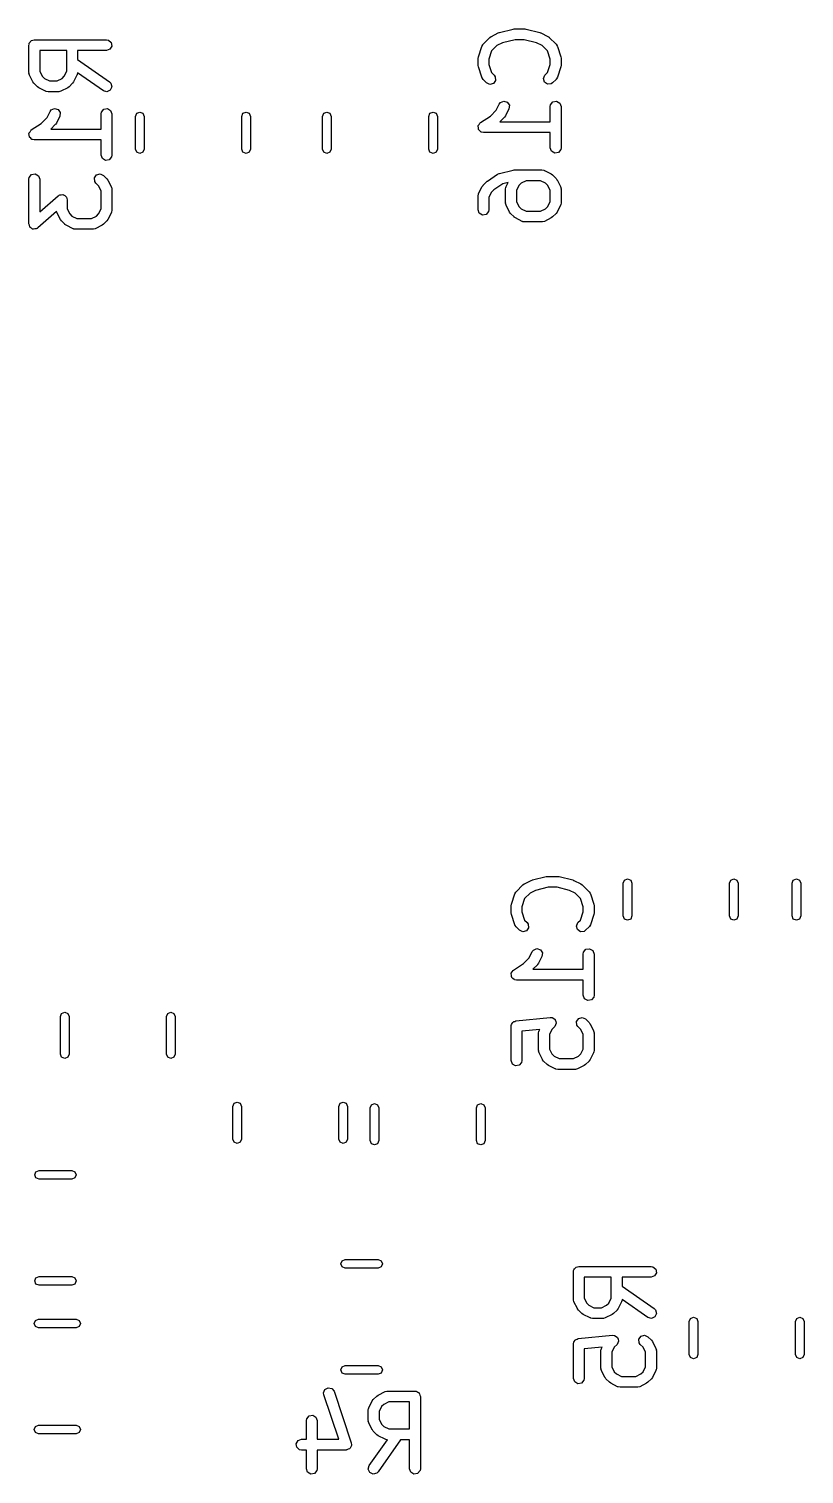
# Model space of a CAD drawing. Extents: x 0.08 to 1.3, y 0.29 to 2.11.
# Drawn here: x 0.355 to 0.777, y 1.249 to 2.037 of the extents above; entities that cross this region are included whole.
import ezdxf

# ---------------------------------------------------------------- set-up
doc = ezdxf.new("R2010")
doc.units = 0
doc.header["$MEASUREMENT"] = 0
doc.layers.add('BLACK', color=7, linetype='CONTINUOUS')

msp = doc.modelspace()

# ---------------------------------------------------------------- linework, layer by layer
at = {"layer": 'BLACK', "linetype": 'CONTINUOUS'}
for p, q in [((0.606744, 2.03257), (0.610494, 2.03445)), ((0.610494, 2.03445), (0.610982, 2.03459)), ((0.610982, 2.03459), (0.611098, 2.03467)), ((0.611098, 2.03467), (0.618597, 2.03655)), ((0.618597, 2.03655), (0.619185, 2.03659)), ((0.619185, 2.03659), (0.619313, 2.03663)), ((0.619313, 2.03663), (0.624937, 2.03663)), ((0.624937, 2.03663), (0.625518, 2.03653)), ((0.625518, 2.03653), (0.625654, 2.03655)), ((0.625654, 2.03655), (0.633153, 2.03467)), ((0.633153, 2.03467), (0.633618, 2.03446)), ((0.633618, 2.03446), (0.633757, 2.03445)), ((0.633757, 2.03445), (0.637506, 2.03257)), ((0.354527, 2.02781), (0.354594, 2.02819)), ((0.354527, 2.01281), (0.354527, 2.02781)), ((0.354572, 2.02832), (0.354637, 2.02843)), ((0.354594, 2.02819), (0.354572, 2.02832)), ((0.354637, 2.02843), (0.354705, 2.02882)), ((0.354705, 2.02882), (0.355198, 2.0294)), ((0.355198, 2.0294), (0.355582, 2.03007)), ((0.355582, 2.03007), (0.355832, 2.03016)), ((0.355832, 2.03016), (0.356003, 2.03036)), ((0.356003, 2.03036), (0.356759, 2.0305)), ((0.356759, 2.0305), (0.35748, 2.03076)), ((0.35748, 2.03076), (0.39685, 2.03076)), ((0.360432, 2.02485), (0.360432, 2.01351)), ((0.375149, 2.02485), (0.360432, 2.02485)), ((0.375149, 2.01351), (0.375149, 2.02485)), ((0.39685, 2.02485), (0.381055, 2.02485)), ((0.381055, 2.02485), (0.381055, 2.01997)), ((0.39685, 2.03076), (0.39786, 2.03058)), ((0.398748, 2.02554), (0.39685, 2.02485)), ((0.39786, 2.03058), (0.399407, 2.02928)), ((0.399758, 2.02729), (0.398748, 2.02554)), ((0.399407, 2.02928), (0.399758, 2.02729)), ((0.599639, 2.02149), (0.601514, 2.02712)), ((0.601514, 2.02712), (0.602002, 2.02802)), ((0.602002, 2.02802), (0.602152, 2.02811)), ((0.602152, 2.02811), (0.602227, 2.02827)), ((0.602227, 2.02827), (0.605977, 2.03202)), ((0.605977, 2.03202), (0.6067, 2.03253)), ((0.6067, 2.03253), (0.606744, 2.03257)), ((0.609814, 2.02751), (0.606896, 2.02459)), ((0.612845, 2.02902), (0.609814, 2.02751)), ((0.619677, 2.03073), (0.612845, 2.02902)), ((0.624574, 2.03073), (0.619677, 2.03073)), ((0.631406, 2.02902), (0.624574, 2.03073)), ((0.634437, 2.02751), (0.631406, 2.02902)), ((0.637355, 2.02459), (0.634437, 2.02751)), ((0.637506, 2.03257), (0.638216, 2.03205)), ((0.638216, 2.03205), (0.638274, 2.03202)), ((0.638274, 2.03202), (0.642023, 2.02827)), ((0.642023, 2.02827), (0.642612, 2.02743)), ((0.642612, 2.02743), (0.642627, 2.02725)), ((0.642627, 2.02725), (0.642737, 2.02712)), ((0.642737, 2.02712), (0.644611, 2.02149)), ((0.381055, 2.01997), (0.398543, 2.00773)), ((0.599487, 2.02056), (0.599641, 2.02143)), ((0.599487, 2.01681), (0.599487, 2.02056)), ((0.599641, 2.02143), (0.599639, 2.02149)), ((0.606896, 2.02459), (0.605393, 2.02008)), ((0.605393, 2.02008), (0.605393, 2.01729)), ((0.605393, 2.01729), (0.606896, 2.01278)), ((0.638857, 2.02008), (0.637355, 2.02459)), ((0.637355, 2.01278), (0.638857, 2.01729)), ((0.638857, 2.01729), (0.638857, 2.02008)), ((0.644611, 2.02149), (0.644741, 2.02062)), ((0.644741, 2.02062), (0.644763, 2.02056)), ((0.644763, 2.02056), (0.644763, 2.01681)), ((0.354587, 2.01264), (0.354527, 2.01281)), ((0.354546, 2.01247), (0.354587, 2.01264)), ((0.354839, 2.01149), (0.354546, 2.01247)), ((0.356713, 2.00774), (0.354839, 2.01149)), ((0.360432, 2.01351), (0.361781, 2.01081)), ((0.361781, 2.01081), (0.362978, 2.00961)), ((0.362978, 2.00961), (0.365676, 2.00826)), ((0.369906, 2.00826), (0.372603, 2.00961)), ((0.372603, 2.00961), (0.3738, 2.01081)), ((0.3738, 2.01081), (0.375149, 2.01351)), ((0.380743, 2.01149), (0.378868, 2.00774)), ((0.380763, 2.01166), (0.380743, 2.01149)), ((0.380877, 2.0118), (0.380763, 2.01166)), ((0.381047, 2.01277), (0.380877, 2.0118)), ((0.395156, 2.00289), (0.381047, 2.01277)), ((0.599509, 2.01675), (0.599487, 2.01681)), ((0.599639, 2.01587), (0.599509, 2.01675)), ((0.601514, 2.01025), (0.599639, 2.01587)), ((0.601623, 2.01011), (0.601514, 2.01025)), ((0.601639, 2.00994), (0.601623, 2.01011)), ((0.602227, 2.0091), (0.601639, 2.00994)), ((0.604102, 2.00722), (0.602227, 2.0091)), ((0.606896, 2.01278), (0.608278, 2.0114)), ((0.608278, 2.0114), (0.608866, 2.01056)), ((0.608866, 2.01056), (0.609042, 2.00855)), ((0.635119, 2.00957), (0.635973, 2.0114)), ((0.635642, 2.00762), (0.635119, 2.00957)), ((0.635973, 2.0114), (0.637355, 2.01278)), ((0.642023, 2.0091), (0.640149, 2.00722)), ((0.642098, 2.00926), (0.642023, 2.0091)), ((0.642248, 2.00935), (0.642098, 2.00926)), ((0.642737, 2.01025), (0.642248, 2.00935)), ((0.644611, 2.01587), (0.642737, 2.01025)), ((0.644763, 2.01681), (0.64461, 2.01594)), ((0.64461, 2.01594), (0.644611, 2.01587)), ((0.35676, 2.00769), (0.356713, 2.00774)), ((0.357266, 2.00697), (0.35676, 2.00769)), ((0.359141, 2.0051), (0.357266, 2.00697)), ((0.3592, 2.00507), (0.359141, 2.0051)), ((0.359909, 2.00454), (0.3592, 2.00507)), ((0.363658, 2.00267), (0.359909, 2.00454)), ((0.363833, 2.00265), (0.363658, 2.00267)), ((0.363969, 2.00253), (0.363833, 2.00265)), ((0.364979, 2.00236), (0.363969, 2.00253)), ((0.370603, 2.00236), (0.364979, 2.00236)), ((0.365676, 2.00826), (0.369906, 2.00826)), ((0.370769, 2.00242), (0.370603, 2.00236)), ((0.37094, 2.00238), (0.370769, 2.00242)), ((0.371923, 2.00267), (0.37094, 2.00238)), ((0.375673, 2.00454), (0.371923, 2.00267)), ((0.375717, 2.00459), (0.375673, 2.00454)), ((0.37644, 2.0051), (0.375717, 2.00459)), ((0.378315, 2.00697), (0.37644, 2.0051)), ((0.378342, 2.00703), (0.378315, 2.00697)), ((0.378868, 2.00774), (0.378342, 2.00703)), ((0.397107, 2.00237), (0.395156, 2.00289)), ((0.398938, 2.00322), (0.397107, 2.00237)), ((0.398543, 2.00773), (0.399268, 2.007)), ((0.399791, 2.00505), (0.398938, 2.00322)), ((0.399268, 2.007), (0.399791, 2.00505)), ((0.605932, 2.00637), (0.604102, 2.00722)), ((0.607883, 2.00689), (0.605932, 2.00637)), ((0.609042, 2.00855), (0.607883, 2.00689)), ((0.637296, 2.00646), (0.635642, 2.00762)), ((0.639309, 2.00663), (0.637296, 2.00646)), ((0.640149, 2.00722), (0.639309, 2.00663)), ((0.366698, 1.99246), (0.368551, 1.99326)), ((0.368551, 1.99326), (0.370487, 1.99268)), ((0.609387, 1.99231), (0.611048, 1.99563)), ((0.611048, 1.99563), (0.611659, 1.99646)), ((0.611659, 1.99646), (0.613512, 1.99726)), ((0.613512, 1.99726), (0.615448, 1.99668)), ((0.615448, 1.99668), (0.616561, 1.995)), ((0.616561, 1.995), (0.61633, 1.99299)), ((0.638857, 1.99431), (0.639036, 1.99532)), ((0.638857, 1.98602), (0.638857, 1.99431)), ((0.639036, 1.99532), (0.640334, 1.99687)), ((0.640334, 1.99687), (0.642323, 1.99722)), ((0.642323, 1.99722), (0.644072, 1.99621)), ((0.644072, 1.99621), (0.644763, 1.99431)), ((0.644763, 1.99431), (0.644763, 1.97181)), ((0.361223, 1.98511), (0.364427, 1.98831)), ((0.364427, 1.98831), (0.366087, 1.99163)), ((0.366087, 1.99163), (0.366698, 1.99246)), ((0.371369, 1.98899), (0.369494, 1.98524)), ((0.370487, 1.99268), (0.3716, 1.991)), ((0.3716, 1.991), (0.371369, 1.98899)), ((0.393897, 1.99031), (0.394075, 1.99132)), ((0.393897, 1.98202), (0.393897, 1.99031)), ((0.394075, 1.99132), (0.395373, 1.99287)), ((0.395373, 1.99287), (0.397362, 1.99322)), ((0.397362, 1.99322), (0.399112, 1.99221)), ((0.399112, 1.99221), (0.399802, 1.99031)), ((0.399802, 1.99031), (0.399802, 1.96781)), ((0.412701, 1.98894), (0.413393, 1.99061)), ((0.412701, 1.97106), (0.412701, 1.98894)), ((0.413393, 1.99061), (0.415063, 1.9913)), ((0.415063, 1.9913), (0.416733, 1.99061)), ((0.416733, 1.99061), (0.417425, 1.98894)), ((0.417425, 1.98894), (0.417425, 1.97106)), ((0.470575, 1.98894), (0.471267, 1.99061)), ((0.470575, 1.97106), (0.470575, 1.98894)), ((0.471267, 1.99061), (0.472937, 1.9913)), ((0.472937, 1.9913), (0.474607, 1.99061)), ((0.474607, 1.99061), (0.475299, 1.98894)), ((0.475299, 1.98894), (0.475299, 1.97106)), ((0.514701, 1.98894), (0.515393, 1.99061)), ((0.514701, 1.97106), (0.514701, 1.98894)), ((0.515393, 1.99061), (0.517063, 1.9913)), ((0.517063, 1.9913), (0.518733, 1.99061)), ((0.518733, 1.99061), (0.519425, 1.98894)), ((0.519425, 1.98894), (0.519425, 1.97106)), ((0.572575, 1.98894), (0.573267, 1.99061)), ((0.572575, 1.97106), (0.572575, 1.98894)), ((0.573267, 1.99061), (0.574937, 1.9913)), ((0.574937, 1.9913), (0.576607, 1.99061)), ((0.576607, 1.99061), (0.577299, 1.98894)), ((0.577299, 1.98894), (0.577299, 1.97106)), ((0.600542, 1.98532), (0.600702, 1.98538)), ((0.600702, 1.98538), (0.600802, 1.98552)), ((0.600802, 1.98552), (0.606183, 1.98911)), ((0.606183, 1.98911), (0.609387, 1.99231)), ((0.613902, 1.98847), (0.611444, 1.98602)), ((0.611444, 1.98602), (0.638857, 1.98602)), ((0.613929, 1.98853), (0.613902, 1.98847)), ((0.614455, 1.98924), (0.613929, 1.98853)), ((0.61633, 1.99299), (0.614455, 1.98924)), ((0.354572, 1.97958), (0.354657, 1.97972)), ((0.35472, 1.97873), (0.354572, 1.97958)), ((0.354646, 1.97989), (0.355153, 1.98058)), ((0.354657, 1.97972), (0.354646, 1.97989)), ((0.354776, 1.97788), (0.35472, 1.97873)), ((0.354893, 1.97775), (0.354776, 1.97788)), ((0.354922, 1.97759), (0.354893, 1.97775)), ((0.355579, 1.97704), (0.354922, 1.97759)), ((0.355153, 1.98058), (0.355582, 1.98132)), ((0.355582, 1.98132), (0.355741, 1.98138)), ((0.355741, 1.98138), (0.355842, 1.98152)), ((0.355842, 1.98152), (0.361223, 1.98511)), ((0.368941, 1.98447), (0.366483, 1.98202)), ((0.366483, 1.98202), (0.393897, 1.98202)), ((0.368969, 1.98453), (0.368941, 1.98447)), ((0.369494, 1.98524), (0.368969, 1.98453)), ((0.599532, 1.98358), (0.599617, 1.98372)), ((0.599681, 1.98273), (0.599532, 1.98358)), ((0.599606, 1.98389), (0.600114, 1.98458)), ((0.599617, 1.98372), (0.599606, 1.98389)), ((0.599736, 1.98188), (0.599681, 1.98273)), ((0.599854, 1.98175), (0.599736, 1.98188)), ((0.599883, 1.98159), (0.599854, 1.98175)), ((0.600539, 1.98104), (0.599883, 1.98159)), ((0.600114, 1.98458), (0.600542, 1.98532)), ((0.601131, 1.98042), (0.600539, 1.98104)), ((0.6013, 1.9804), (0.601131, 1.98042)), ((0.60143, 1.98029), (0.6013, 1.9804)), ((0.60244, 1.98011), (0.60143, 1.98029)), ((0.638857, 1.98011), (0.60244, 1.98011)), ((0.638857, 1.97181), (0.638857, 1.98011)), ((0.356171, 1.97642), (0.355579, 1.97704)), ((0.35634, 1.9764), (0.356171, 1.97642)), ((0.35647, 1.97629), (0.35634, 1.9764)), ((0.35748, 1.97611), (0.35647, 1.97629)), ((0.393897, 1.97611), (0.35748, 1.97611)), ((0.393897, 1.96781), (0.393897, 1.97611)), ((0.413393, 1.96939), (0.412701, 1.97106)), ((0.417425, 1.97106), (0.416733, 1.96939)), ((0.471267, 1.96939), (0.470575, 1.97106)), ((0.475299, 1.97106), (0.474607, 1.96939)), ((0.515393, 1.96939), (0.514701, 1.97106)), ((0.519425, 1.97106), (0.518733, 1.96939)), ((0.573267, 1.96939), (0.572575, 1.97106)), ((0.577299, 1.97106), (0.576607, 1.96939)), ((0.639548, 1.96992), (0.638857, 1.97181)), ((0.641297, 1.96891), (0.639548, 1.96992)), ((0.644585, 1.9708), (0.643287, 1.96926)), ((0.644763, 1.97181), (0.644585, 1.9708)), ((0.394588, 1.96592), (0.393897, 1.96781)), ((0.396337, 1.96491), (0.394588, 1.96592)), ((0.398326, 1.96526), (0.396337, 1.96491)), ((0.399624, 1.9668), (0.398326, 1.96526)), ((0.399802, 1.96781), (0.399624, 1.9668)), ((0.415063, 1.9687), (0.413393, 1.96939)), ((0.416733, 1.96939), (0.415063, 1.9687)), ((0.472937, 1.9687), (0.471267, 1.96939)), ((0.474607, 1.96939), (0.472937, 1.9687)), ((0.517063, 1.9687), (0.515393, 1.96939)), ((0.518733, 1.96939), (0.517063, 1.9687)), ((0.574937, 1.9687), (0.573267, 1.96939)), ((0.576607, 1.96939), (0.574937, 1.9687)), ((0.643287, 1.96926), (0.641297, 1.96891)), ((0.354527, 1.95469), (0.354705, 1.9557)), ((0.354527, 1.93032), (0.354527, 1.95469)), ((0.354705, 1.9557), (0.356003, 1.95725)), ((0.356003, 1.95725), (0.357992, 1.9576)), ((0.357992, 1.9576), (0.359741, 1.95659)), ((0.359741, 1.95659), (0.360432, 1.95469)), ((0.360432, 1.95469), (0.360432, 1.93683)), ((0.390248, 1.95545), (0.391406, 1.95711)), ((0.390424, 1.95344), (0.390248, 1.95545)), ((0.391406, 1.95711), (0.393357, 1.95763)), ((0.393357, 1.95763), (0.395188, 1.95678)), ((0.395188, 1.95678), (0.397063, 1.9549)), ((0.397063, 1.9549), (0.397569, 1.95418)), ((0.397569, 1.95418), (0.397616, 1.95414)), ((0.397616, 1.95414), (0.399491, 1.95039)), ((0.604552, 1.95365), (0.610176, 1.9574)), ((0.610176, 1.9574), (0.611084, 1.9578)), ((0.611084, 1.9578), (0.611098, 1.95781)), ((0.611098, 1.95781), (0.618597, 1.95968)), ((0.618597, 1.95968), (0.619185, 1.95972)), ((0.619185, 1.95972), (0.619313, 1.95977)), ((0.619313, 1.95977), (0.634311, 1.95977)), ((0.625634, 1.95386), (0.622937, 1.95251)), ((0.633614, 1.95386), (0.625634, 1.95386)), ((0.636312, 1.95251), (0.633614, 1.95386)), ((0.634311, 1.95977), (0.635321, 1.95959)), ((0.635321, 1.95959), (0.635456, 1.95948)), ((0.635456, 1.95948), (0.635632, 1.95946)), ((0.635632, 1.95946), (0.639381, 1.95758)), ((0.639381, 1.95758), (0.64009, 1.95706)), ((0.64009, 1.95706), (0.640149, 1.95703)), ((0.640149, 1.95703), (0.642023, 1.95515)), ((0.642023, 1.95515), (0.64253, 1.95443)), ((0.64253, 1.95443), (0.642576, 1.95439)), ((0.642576, 1.95439), (0.644451, 1.95064)), ((0.370913, 1.94589), (0.371001, 1.946)), ((0.371001, 1.946), (0.371122, 1.94602)), ((0.371122, 1.94602), (0.371411, 1.9462)), ((0.371411, 1.9462), (0.372207, 1.94621)), ((0.372207, 1.94621), (0.37299, 1.94635)), ((0.37299, 1.94635), (0.373194, 1.94623)), ((0.373194, 1.94623), (0.37343, 1.94624)), ((0.37343, 1.94624), (0.37405, 1.94574)), ((0.391012, 1.9526), (0.390424, 1.95344)), ((0.392548, 1.95107), (0.391012, 1.9526)), ((0.393897, 1.94837), (0.392548, 1.95107)), ((0.393897, 1.93851), (0.393897, 1.94837)), ((0.399491, 1.95039), (0.399783, 1.9494)), ((0.399783, 1.9494), (0.399742, 1.94923)), ((0.399742, 1.94923), (0.399802, 1.94907)), ((0.399802, 1.94907), (0.399802, 1.93782)), ((0.599487, 1.94557), (0.599665, 1.94658)), ((0.599665, 1.94658), (0.599779, 1.94671)), ((0.599779, 1.94671), (0.599799, 1.94689)), ((0.599799, 1.94689), (0.601674, 1.95064)), ((0.601674, 1.95064), (0.6022, 1.95135)), ((0.6022, 1.95135), (0.602227, 1.9514)), ((0.602227, 1.9514), (0.604102, 1.95328)), ((0.604102, 1.95328), (0.60447, 1.95354)), ((0.60447, 1.95354), (0.604552, 1.95365)), ((0.606742, 1.94757), (0.605393, 1.94487)), ((0.608071, 1.9489), (0.606742, 1.94757)), ((0.613026, 1.9522), (0.608071, 1.9489)), ((0.615944, 1.95293), (0.613026, 1.9522)), ((0.614486, 1.94932), (0.614664, 1.95033)), ((0.614486, 1.94182), (0.614486, 1.94932)), ((0.614664, 1.95033), (0.614777, 1.95046)), ((0.614777, 1.95046), (0.614797, 1.95064)), ((0.614797, 1.95064), (0.615944, 1.95293)), ((0.62174, 1.95132), (0.620391, 1.94862)), ((0.620391, 1.94862), (0.620391, 1.94251)), ((0.622937, 1.95251), (0.62174, 1.95132)), ((0.637509, 1.95132), (0.636312, 1.95251)), ((0.638857, 1.94862), (0.637509, 1.95132)), ((0.638857, 1.94251), (0.638857, 1.94862)), ((0.644451, 1.95064), (0.644744, 1.94965)), ((0.644744, 1.94965), (0.644703, 1.94948)), ((0.644703, 1.94948), (0.644763, 1.94932)), ((0.644763, 1.94932), (0.644763, 1.94182)), ((0.360432, 1.93683), (0.370533, 1.94566)), ((0.370533, 1.94566), (0.370913, 1.94589)), ((0.37405, 1.94574), (0.37474, 1.94534)), ((0.37474, 1.94534), (0.37482, 1.94512)), ((0.37482, 1.94512), (0.375004, 1.94497)), ((0.375004, 1.94497), (0.375158, 1.94419)), ((0.375158, 1.94419), (0.37543, 1.94344)), ((0.37543, 1.94344), (0.37543, 1.93851)), ((0.37543, 1.93851), (0.376779, 1.93582)), ((0.392548, 1.93582), (0.393897, 1.93851)), ((0.599487, 1.93807), (0.599487, 1.94557)), ((0.605393, 1.94487), (0.605393, 1.93807)), ((0.614546, 1.94165), (0.614486, 1.94182)), ((0.614505, 1.94148), (0.614546, 1.94165)), ((0.614797, 1.9405), (0.614505, 1.94148)), ((0.616672, 1.93675), (0.614797, 1.9405)), ((0.620391, 1.94251), (0.62174, 1.93982)), ((0.62174, 1.93982), (0.622937, 1.93862)), ((0.622937, 1.93862), (0.625634, 1.93727)), ((0.633614, 1.93727), (0.636312, 1.93862)), ((0.636312, 1.93862), (0.637509, 1.93982)), ((0.637509, 1.93982), (0.638857, 1.94251)), ((0.644451, 1.9405), (0.642576, 1.93675)), ((0.644471, 1.94067), (0.644451, 1.9405)), ((0.644585, 1.94081), (0.644471, 1.94067)), ((0.644763, 1.94182), (0.644585, 1.94081)), ((0.354799, 1.92957), (0.354527, 1.93032)), ((0.369669, 1.93706), (0.359424, 1.9281)), ((0.369837, 1.9365), (0.369669, 1.93706)), ((0.371711, 1.93275), (0.369837, 1.9365)), ((0.371758, 1.9327), (0.371711, 1.93275)), ((0.372265, 1.93198), (0.371758, 1.9327)), ((0.374139, 1.93011), (0.372265, 1.93198)), ((0.376779, 1.93582), (0.377976, 1.93462)), ((0.377976, 1.93462), (0.380674, 1.93327)), ((0.380674, 1.93327), (0.388654, 1.93327)), ((0.388654, 1.93327), (0.391351, 1.93462)), ((0.391351, 1.93462), (0.392548, 1.93582)), ((0.397063, 1.93198), (0.395188, 1.93011)), ((0.39709, 1.93204), (0.397063, 1.93198)), ((0.397616, 1.93275), (0.39709, 1.93204)), ((0.399491, 1.9365), (0.397616, 1.93275)), ((0.399511, 1.93667), (0.399491, 1.9365)), ((0.399624, 1.93681), (0.399511, 1.93667)), ((0.399802, 1.93782), (0.399624, 1.93681)), ((0.600178, 1.93617), (0.599487, 1.93807)), ((0.601927, 1.93516), (0.600178, 1.93617)), ((0.603917, 1.93551), (0.601927, 1.93516)), ((0.605215, 1.93706), (0.603917, 1.93551)), ((0.605393, 1.93807), (0.605215, 1.93706)), ((0.616719, 1.9367), (0.616672, 1.93675)), ((0.617225, 1.93598), (0.616719, 1.9367)), ((0.6191, 1.93411), (0.617225, 1.93598)), ((0.619158, 1.93408), (0.6191, 1.93411)), ((0.619867, 1.93355), (0.619158, 1.93408)), ((0.623617, 1.93168), (0.619867, 1.93355)), ((0.623792, 1.93166), (0.623617, 1.93168)), ((0.623927, 1.93154), (0.623792, 1.93166)), ((0.624937, 1.93137), (0.623927, 1.93154)), ((0.634311, 1.93137), (0.624937, 1.93137)), ((0.625634, 1.93727), (0.633614, 1.93727)), ((0.634477, 1.93143), (0.634311, 1.93137)), ((0.634649, 1.93139), (0.634477, 1.93143)), ((0.635632, 1.93168), (0.634649, 1.93139)), ((0.639381, 1.93355), (0.635632, 1.93168)), ((0.639426, 1.9336), (0.639381, 1.93355)), ((0.640149, 1.93411), (0.639426, 1.9336)), ((0.642023, 1.93598), (0.640149, 1.93411)), ((0.642051, 1.93604), (0.642023, 1.93598)), ((0.642576, 1.93675), (0.642051, 1.93604)), ((0.354953, 1.92879), (0.354799, 1.92957)), ((0.355137, 1.92864), (0.354953, 1.92879)), ((0.355218, 1.92842), (0.355137, 1.92864)), ((0.355907, 1.92802), (0.355218, 1.92842)), ((0.356527, 1.92752), (0.355907, 1.92802)), ((0.356763, 1.92753), (0.356527, 1.92752)), ((0.356967, 1.92741), (0.356763, 1.92753)), ((0.357751, 1.92755), (0.356967, 1.92741)), ((0.358547, 1.92757), (0.357751, 1.92755)), ((0.358835, 1.92774), (0.358547, 1.92757)), ((0.358956, 1.92776), (0.358835, 1.92774)), ((0.359044, 1.92787), (0.358956, 1.92776)), ((0.359424, 1.9281), (0.359044, 1.92787)), ((0.374198, 1.93008), (0.374139, 1.93011)), ((0.374907, 1.92955), (0.374198, 1.93008)), ((0.378656, 1.92768), (0.374907, 1.92955)), ((0.378832, 1.92766), (0.378656, 1.92768)), ((0.378967, 1.92754), (0.378832, 1.92766)), ((0.379977, 1.92737), (0.378967, 1.92754)), ((0.389351, 1.92737), (0.379977, 1.92737)), ((0.389516, 1.92743), (0.389351, 1.92737)), ((0.389688, 1.92739), (0.389516, 1.92743)), ((0.390671, 1.92768), (0.389688, 1.92739)), ((0.394421, 1.92955), (0.390671, 1.92768)), ((0.394465, 1.9296), (0.394421, 1.92955)), ((0.395188, 1.93011), (0.394465, 1.9296)), ((0.620227, 1.56627), (0.623977, 1.57002)), ((0.623977, 1.57002), (0.6247, 1.57053)), ((0.6247, 1.57053), (0.624744, 1.57057)), ((0.624744, 1.57057), (0.628494, 1.57245)), ((0.628494, 1.57245), (0.628982, 1.57259)), ((0.628982, 1.57259), (0.629098, 1.57267)), ((0.629098, 1.57267), (0.636597, 1.57455)), ((0.637677, 1.56873), (0.630845, 1.56702)), ((0.636597, 1.57455), (0.637185, 1.57459)), ((0.637185, 1.57459), (0.637313, 1.57463)), ((0.637313, 1.57463), (0.642937, 1.57463)), ((0.642574, 1.56873), (0.637677, 1.56873)), ((0.649406, 1.56702), (0.642574, 1.56873)), ((0.642937, 1.57463), (0.643518, 1.57453)), ((0.643518, 1.57453), (0.643654, 1.57455)), ((0.643654, 1.57455), (0.651153, 1.57267)), ((0.651153, 1.57267), (0.651618, 1.57246)), ((0.651618, 1.57246), (0.651757, 1.57245)), ((0.651757, 1.57245), (0.655506, 1.57057)), ((0.655506, 1.57057), (0.656216, 1.57005)), ((0.656216, 1.57005), (0.656274, 1.57002)), ((0.656274, 1.57002), (0.660023, 1.56627)), ((0.678701, 1.57094), (0.679393, 1.57261)), ((0.678701, 1.55306), (0.678701, 1.57094)), ((0.679393, 1.57261), (0.681063, 1.5733)), ((0.681063, 1.5733), (0.682733, 1.57261)), ((0.682733, 1.57261), (0.683425, 1.57094)), ((0.683425, 1.57094), (0.683425, 1.55306)), ((0.736575, 1.57094), (0.737267, 1.57261)), ((0.736575, 1.55306), (0.736575, 1.57094)), ((0.737267, 1.57261), (0.738937, 1.5733)), ((0.738937, 1.5733), (0.740607, 1.57261)), ((0.740607, 1.57261), (0.741299, 1.57094)), ((0.741299, 1.57094), (0.741299, 1.55306)), ((0.770701, 1.57094), (0.771393, 1.57261)), ((0.770701, 1.55306), (0.770701, 1.57094)), ((0.771393, 1.57261), (0.773063, 1.5733)), ((0.773063, 1.5733), (0.774733, 1.57261)), ((0.774733, 1.57261), (0.775425, 1.57094)), ((0.775425, 1.57094), (0.775425, 1.55306)), ((0.617639, 1.55949), (0.619514, 1.56512)), ((0.619514, 1.56512), (0.620002, 1.56602)), ((0.620002, 1.56602), (0.620152, 1.56611)), ((0.620152, 1.56611), (0.620227, 1.56627)), ((0.624896, 1.56259), (0.623393, 1.55808)), ((0.627814, 1.5655), (0.624896, 1.56259)), ((0.630845, 1.56702), (0.627814, 1.5655)), ((0.652437, 1.5655), (0.649406, 1.56702)), ((0.655355, 1.56259), (0.652437, 1.5655)), ((0.656857, 1.55808), (0.655355, 1.56259)), ((0.660023, 1.56627), (0.660612, 1.56543)), ((0.660612, 1.56543), (0.660627, 1.56525)), ((0.660627, 1.56525), (0.660737, 1.56512)), ((0.660737, 1.56512), (0.662611, 1.55949)), ((0.617487, 1.55856), (0.617641, 1.55943)), ((0.617487, 1.55481), (0.617487, 1.55856)), ((0.617509, 1.55475), (0.617487, 1.55481)), ((0.617639, 1.55387), (0.617509, 1.55475)), ((0.617641, 1.55943), (0.617639, 1.55949)), ((0.619514, 1.54825), (0.617639, 1.55387)), ((0.623393, 1.55808), (0.623393, 1.55529)), ((0.623393, 1.55529), (0.624896, 1.55078)), ((0.655355, 1.55078), (0.656857, 1.55529)), ((0.656857, 1.55529), (0.656857, 1.55808)), ((0.662611, 1.55387), (0.660737, 1.54825)), ((0.662763, 1.55481), (0.66261, 1.55394)), ((0.66261, 1.55394), (0.662611, 1.55387)), ((0.662611, 1.55949), (0.662741, 1.55862)), ((0.662741, 1.55862), (0.662763, 1.55856)), ((0.662763, 1.55856), (0.662763, 1.55481)), ((0.679393, 1.55139), (0.678701, 1.55306)), ((0.683425, 1.55306), (0.682733, 1.55139)), ((0.737267, 1.55139), (0.736575, 1.55306)), ((0.741299, 1.55306), (0.740607, 1.55139)), ((0.771393, 1.55139), (0.770701, 1.55306)), ((0.775425, 1.55306), (0.774733, 1.55139)), ((0.619623, 1.54811), (0.619514, 1.54825)), ((0.619639, 1.54794), (0.619623, 1.54811)), ((0.620227, 1.5471), (0.619639, 1.54794)), ((0.622102, 1.54522), (0.620227, 1.5471)), ((0.623932, 1.54437), (0.622102, 1.54522)), ((0.625883, 1.54489), (0.623932, 1.54437)), ((0.624896, 1.55078), (0.626278, 1.5494)), ((0.627042, 1.54655), (0.625883, 1.54489)), ((0.626278, 1.5494), (0.626866, 1.54856)), ((0.626866, 1.54856), (0.627042, 1.54655)), ((0.653119, 1.54757), (0.653973, 1.5494)), ((0.653642, 1.54562), (0.653119, 1.54757)), ((0.655296, 1.54446), (0.653642, 1.54562)), ((0.653973, 1.5494), (0.655355, 1.55078)), ((0.657309, 1.54463), (0.655296, 1.54446)), ((0.658149, 1.54522), (0.657309, 1.54463)), ((0.660023, 1.5471), (0.658149, 1.54522)), ((0.660098, 1.54726), (0.660023, 1.5471)), ((0.660248, 1.54735), (0.660098, 1.54726)), ((0.660737, 1.54825), (0.660248, 1.54735)), ((0.681063, 1.5507), (0.679393, 1.55139)), ((0.682733, 1.55139), (0.681063, 1.5507)), ((0.738937, 1.5507), (0.737267, 1.55139)), ((0.740607, 1.55139), (0.738937, 1.5507)), ((0.773063, 1.5507), (0.771393, 1.55139)), ((0.774733, 1.55139), (0.773063, 1.5507)), ((0.624183, 1.52711), (0.627387, 1.53031)), ((0.627387, 1.53031), (0.629048, 1.53363)), ((0.629048, 1.53363), (0.629659, 1.53446)), ((0.629659, 1.53446), (0.631512, 1.53526)), ((0.631512, 1.53526), (0.633448, 1.53468)), ((0.63433, 1.53099), (0.632455, 1.52724)), ((0.633448, 1.53468), (0.634561, 1.533)), ((0.634561, 1.533), (0.63433, 1.53099)), ((0.656857, 1.53231), (0.657036, 1.53332)), ((0.656857, 1.52402), (0.656857, 1.53231)), ((0.657036, 1.53332), (0.658334, 1.53487)), ((0.658334, 1.53487), (0.660323, 1.53522)), ((0.660323, 1.53522), (0.662072, 1.53421)), ((0.662072, 1.53421), (0.662763, 1.53231)), ((0.662763, 1.53231), (0.662763, 1.50981)), ((0.617532, 1.52158), (0.617617, 1.52172)), ((0.617681, 1.52073), (0.617532, 1.52158)), ((0.617606, 1.52189), (0.618114, 1.52258)), ((0.617617, 1.52172), (0.617606, 1.52189)), ((0.617736, 1.51988), (0.617681, 1.52073)), ((0.618114, 1.52258), (0.618542, 1.52332)), ((0.618542, 1.52332), (0.618702, 1.52338)), ((0.618702, 1.52338), (0.618802, 1.52352)), ((0.618802, 1.52352), (0.624183, 1.52711)), ((0.631902, 1.52647), (0.629444, 1.52402)), ((0.629444, 1.52402), (0.656857, 1.52402)), ((0.631929, 1.52653), (0.631902, 1.52647)), ((0.632455, 1.52724), (0.631929, 1.52653)), ((0.617854, 1.51975), (0.617736, 1.51988)), ((0.617883, 1.51959), (0.617854, 1.51975)), ((0.618539, 1.51904), (0.617883, 1.51959)), ((0.619131, 1.51842), (0.618539, 1.51904)), ((0.6193, 1.5184), (0.619131, 1.51842)), ((0.61943, 1.51829), (0.6193, 1.5184)), ((0.62044, 1.51811), (0.61943, 1.51829)), ((0.656857, 1.51811), (0.62044, 1.51811)), ((0.656857, 1.50981), (0.656857, 1.51811)), ((0.657548, 1.50792), (0.656857, 1.50981)), ((0.659297, 1.50691), (0.657548, 1.50792)), ((0.661287, 1.50726), (0.659297, 1.50691)), ((0.662585, 1.5088), (0.661287, 1.50726)), ((0.662763, 1.50981), (0.662585, 1.5088)), ((0.371701, 1.49829), (0.372393, 1.49996)), ((0.371701, 1.47771), (0.371701, 1.49829)), ((0.372393, 1.49996), (0.374063, 1.50065)), ((0.374063, 1.50065), (0.375733, 1.49996)), ((0.375733, 1.49996), (0.376425, 1.49829)), ((0.376425, 1.49829), (0.376425, 1.47771)), ((0.429575, 1.49829), (0.430267, 1.49996)), ((0.429575, 1.47771), (0.429575, 1.49829)), ((0.430267, 1.49996), (0.431937, 1.50065)), ((0.431937, 1.50065), (0.433607, 1.49996)), ((0.433607, 1.49996), (0.434299, 1.49829)), ((0.434299, 1.49829), (0.434299, 1.47771)), ((0.620146, 1.49588), (0.638894, 1.49775)), ((0.638894, 1.49775), (0.639917, 1.49768)), ((0.639917, 1.49768), (0.639933, 1.49767)), ((0.639933, 1.49767), (0.639952, 1.49767)), ((0.639952, 1.49767), (0.640764, 1.4971)), ((0.640764, 1.4971), (0.641585, 1.49654)), ((0.653209, 1.49558), (0.654367, 1.49723)), ((0.654367, 1.49723), (0.656318, 1.49776)), ((0.656318, 1.49776), (0.658149, 1.4969)), ((0.658149, 1.4969), (0.660023, 1.49503)), ((0.617487, 1.49294), (0.617515, 1.49309)), ((0.617487, 1.47419), (0.617487, 1.49294)), ((0.617496, 1.49316), (0.617546, 1.49327)), ((0.617515, 1.49309), (0.617496, 1.49316)), ((0.617546, 1.49327), (0.617665, 1.49395)), ((0.617665, 1.49395), (0.618069, 1.49443)), ((0.618069, 1.49443), (0.618326, 1.495)), ((0.618326, 1.495), (0.618698, 1.49518)), ((0.618698, 1.49518), (0.618964, 1.4955)), ((0.618964, 1.4955), (0.619581, 1.49561)), ((0.619581, 1.49561), (0.620146, 1.49588)), ((0.633164, 1.49125), (0.623393, 1.49027)), ((0.623393, 1.49027), (0.623393, 1.47419)), ((0.632486, 1.48919), (0.632664, 1.4902)), ((0.632486, 1.47982), (0.632486, 1.48919)), ((0.632664, 1.4902), (0.632777, 1.49034)), ((0.632777, 1.49034), (0.632797, 1.49051)), ((0.632797, 1.49051), (0.633164, 1.49125)), ((0.63974, 1.49119), (0.638391, 1.48849)), ((0.641276, 1.49273), (0.63974, 1.49119)), ((0.641284, 1.49275), (0.641276, 1.49273)), ((0.641301, 1.49275), (0.641284, 1.49275)), ((0.64171, 1.49366), (0.641301, 1.49275)), ((0.641585, 1.49654), (0.641591, 1.49652)), ((0.641591, 1.49652), (0.641607, 1.49651)), ((0.641607, 1.49651), (0.641864, 1.49555)), ((0.642129, 1.49456), (0.64171, 1.49366)), ((0.641864, 1.49555), (0.642132, 1.49459)), ((0.642132, 1.49459), (0.642124, 1.49458)), ((0.642124, 1.49458), (0.642129, 1.49456)), ((0.653385, 1.49357), (0.653209, 1.49558)), ((0.653973, 1.49273), (0.653385, 1.49357)), ((0.655509, 1.49119), (0.653973, 1.49273)), ((0.656857, 1.48849), (0.655509, 1.49119)), ((0.660023, 1.49503), (0.66053, 1.49431)), ((0.66053, 1.49431), (0.660576, 1.49426)), ((0.660576, 1.49426), (0.662451, 1.49051)), ((0.662451, 1.49051), (0.662744, 1.48953)), ((0.662744, 1.48953), (0.662703, 1.48936)), ((0.662703, 1.48936), (0.662763, 1.48919)), ((0.662763, 1.48919), (0.662763, 1.47982)), ((0.638391, 1.48849), (0.638391, 1.48051)), ((0.656857, 1.48051), (0.656857, 1.48849)), ((0.372393, 1.47604), (0.371701, 1.47771)), ((0.374063, 1.47535), (0.372393, 1.47604)), ((0.375733, 1.47604), (0.374063, 1.47535)), ((0.376425, 1.47771), (0.375733, 1.47604)), ((0.430267, 1.47604), (0.429575, 1.47771)), ((0.431937, 1.47535), (0.430267, 1.47604)), ((0.433607, 1.47604), (0.431937, 1.47535)), ((0.434299, 1.47771), (0.433607, 1.47604)), ((0.618178, 1.4723), (0.617487, 1.47419)), ((0.623393, 1.47419), (0.623215, 1.47318)), ((0.632546, 1.47965), (0.632486, 1.47982)), ((0.632505, 1.47948), (0.632546, 1.47965)), ((0.632797, 1.4785), (0.632505, 1.47948)), ((0.634672, 1.47475), (0.632797, 1.4785)), ((0.634719, 1.4747), (0.634672, 1.47475)), ((0.635225, 1.47398), (0.634719, 1.4747)), ((0.6371, 1.47211), (0.635225, 1.47398)), ((0.638391, 1.48051), (0.63974, 1.47782)), ((0.63974, 1.47782), (0.640937, 1.47662)), ((0.640937, 1.47662), (0.643634, 1.47527)), ((0.643634, 1.47527), (0.651614, 1.47527)), ((0.651614, 1.47527), (0.654312, 1.47662)), ((0.654312, 1.47662), (0.655509, 1.47782)), ((0.655509, 1.47782), (0.656857, 1.48051)), ((0.660023, 1.47398), (0.658149, 1.47211)), ((0.660051, 1.47404), (0.660023, 1.47398)), ((0.660576, 1.47475), (0.660051, 1.47404)), ((0.662451, 1.4785), (0.660576, 1.47475)), ((0.662471, 1.47867), (0.662451, 1.4785)), ((0.662585, 1.47881), (0.662471, 1.47867)), ((0.662763, 1.47982), (0.662585, 1.47881)), ((0.619927, 1.47129), (0.618178, 1.4723)), ((0.621917, 1.47164), (0.619927, 1.47129)), ((0.623215, 1.47318), (0.621917, 1.47164)), ((0.637158, 1.47208), (0.6371, 1.47211)), ((0.637867, 1.47155), (0.637158, 1.47208)), ((0.641617, 1.46968), (0.637867, 1.47155)), ((0.641792, 1.46966), (0.641617, 1.46968)), ((0.641927, 1.46954), (0.641792, 1.46966)), ((0.642937, 1.46937), (0.641927, 1.46954)), ((0.652311, 1.46937), (0.642937, 1.46937)), ((0.652477, 1.46943), (0.652311, 1.46937)), ((0.652649, 1.46939), (0.652477, 1.46943)), ((0.653632, 1.46968), (0.652649, 1.46939)), ((0.657381, 1.47155), (0.653632, 1.46968)), ((0.657426, 1.4716), (0.657381, 1.47155)), ((0.658149, 1.47211), (0.657426, 1.4716)), ((0.465701, 1.44924), (0.466393, 1.45091)), ((0.466393, 1.45091), (0.468063, 1.4516)), ((0.468063, 1.4516), (0.469733, 1.45091)), ((0.469733, 1.45091), (0.470425, 1.44924)), ((0.523575, 1.44924), (0.524267, 1.45091)), ((0.524267, 1.45091), (0.525937, 1.4516)), ((0.525937, 1.4516), (0.527607, 1.45091)), ((0.527607, 1.45091), (0.528299, 1.44924)), ((0.540701, 1.44844), (0.541393, 1.45011)), ((0.541393, 1.45011), (0.543063, 1.4508)), ((0.543063, 1.4508), (0.544733, 1.45011)), ((0.544733, 1.45011), (0.545425, 1.44844)), ((0.598575, 1.44844), (0.599267, 1.45011)), ((0.599267, 1.45011), (0.600937, 1.4508)), ((0.600937, 1.4508), (0.602607, 1.45011)), ((0.602607, 1.45011), (0.603299, 1.44844)), ((0.465701, 1.43136), (0.465701, 1.44924)), ((0.470425, 1.44924), (0.470425, 1.43136)), ((0.523575, 1.43136), (0.523575, 1.44924)), ((0.528299, 1.44924), (0.528299, 1.43136)), ((0.540701, 1.43056), (0.540701, 1.44844)), ((0.545425, 1.44844), (0.545425, 1.43056)), ((0.598575, 1.43056), (0.598575, 1.44844)), ((0.603299, 1.44844), (0.603299, 1.43056)), ((0.466393, 1.42969), (0.465701, 1.43136)), ((0.468063, 1.429), (0.466393, 1.42969)), ((0.469733, 1.42969), (0.468063, 1.429)), ((0.470425, 1.43136), (0.469733, 1.42969)), ((0.524267, 1.42969), (0.523575, 1.43136)), ((0.525937, 1.429), (0.524267, 1.42969)), ((0.527607, 1.42969), (0.525937, 1.429)), ((0.528299, 1.43136), (0.527607, 1.42969)), ((0.541393, 1.42889), (0.540701, 1.43056)), ((0.543063, 1.4282), (0.541393, 1.42889)), ((0.544733, 1.42889), (0.543063, 1.4282)), ((0.545425, 1.43056), (0.544733, 1.42889)), ((0.599267, 1.42889), (0.598575, 1.43056)), ((0.600937, 1.4282), (0.599267, 1.42889)), ((0.602607, 1.42889), (0.600937, 1.4282)), ((0.603299, 1.43056), (0.602607, 1.42889)), ((0.357698, 1.41194), (0.35839, 1.41361)), ((0.35839, 1.41027), (0.357698, 1.41194)), ((0.35839, 1.41361), (0.36006, 1.4143)), ((0.36006, 1.40957), (0.35839, 1.41027)), ((0.36006, 1.4143), (0.37794, 1.4143)), ((0.37794, 1.4143), (0.37961, 1.41361)), ((0.37961, 1.41027), (0.37794, 1.40957)), ((0.37961, 1.41361), (0.380302, 1.41194)), ((0.380302, 1.41194), (0.37961, 1.41027)), ((0.37794, 1.40957), (0.36006, 1.40957)), ((0.524698, 1.36344), (0.52539, 1.36511)), ((0.52539, 1.36177), (0.524698, 1.36344)), ((0.52539, 1.36511), (0.52706, 1.3658)), ((0.52706, 1.3658), (0.54494, 1.3658)), ((0.54494, 1.3658), (0.54661, 1.36511)), ((0.54661, 1.36511), (0.547302, 1.36344)), ((0.547302, 1.36344), (0.54661, 1.36177)), ((0.357698, 1.35406), (0.35839, 1.35573)), ((0.35839, 1.35573), (0.36006, 1.35643)), ((0.36006, 1.35643), (0.37794, 1.35643)), ((0.37794, 1.35643), (0.37961, 1.35573)), ((0.37961, 1.35573), (0.380302, 1.35406)), ((0.52706, 1.36107), (0.52539, 1.36177)), ((0.54494, 1.36107), (0.52706, 1.36107)), ((0.54661, 1.36177), (0.54494, 1.36107)), ((0.651487, 1.35906), (0.651555, 1.35944)), ((0.651487, 1.34406), (0.651487, 1.35906)), ((0.651532, 1.35957), (0.651598, 1.35969)), ((0.651555, 1.35944), (0.651532, 1.35957)), ((0.651598, 1.35969), (0.651665, 1.36007)), ((0.651665, 1.36007), (0.652159, 1.36066)), ((0.652159, 1.36066), (0.652542, 1.36132)), ((0.652542, 1.36132), (0.652793, 1.36141)), ((0.652793, 1.36141), (0.652964, 1.36162)), ((0.652964, 1.36162), (0.653719, 1.36175)), ((0.653719, 1.36175), (0.65444, 1.36201)), ((0.65444, 1.36201), (0.69381, 1.36201)), ((0.657393, 1.35611), (0.657393, 1.34476)), ((0.67211, 1.35611), (0.657393, 1.35611)), ((0.67211, 1.34476), (0.67211, 1.35611)), ((0.69381, 1.35611), (0.678015, 1.35611)), ((0.678015, 1.35611), (0.678015, 1.35122)), ((0.69381, 1.36201), (0.69482, 1.36183)), ((0.695708, 1.3568), (0.69381, 1.35611)), ((0.69482, 1.36183), (0.696367, 1.36054)), ((0.696718, 1.35855), (0.695708, 1.3568)), ((0.696367, 1.36054), (0.696718, 1.35855)), ((0.35839, 1.35239), (0.357698, 1.35406)), ((0.36006, 1.3517), (0.35839, 1.35239)), ((0.37794, 1.3517), (0.36006, 1.3517)), ((0.37961, 1.35239), (0.37794, 1.3517)), ((0.380302, 1.35406), (0.37961, 1.35239)), ((0.678015, 1.35122), (0.695504, 1.33898)), ((0.651548, 1.34389), (0.651487, 1.34406)), ((0.651507, 1.34372), (0.651548, 1.34389)), ((0.651799, 1.34274), (0.651507, 1.34372)), ((0.653674, 1.33899), (0.651799, 1.34274)), ((0.657393, 1.34476), (0.658742, 1.34206)), ((0.658742, 1.34206), (0.659939, 1.34086)), ((0.659939, 1.34086), (0.662636, 1.33951)), ((0.662636, 1.33951), (0.666866, 1.33951)), ((0.666866, 1.33951), (0.669564, 1.34086)), ((0.669564, 1.34086), (0.670761, 1.34206)), ((0.670761, 1.34206), (0.67211, 1.34476)), ((0.677704, 1.34274), (0.675829, 1.33899)), ((0.677724, 1.34292), (0.677704, 1.34274)), ((0.677837, 1.34305), (0.677724, 1.34292)), ((0.678008, 1.34402), (0.677837, 1.34305)), ((0.692117, 1.33414), (0.678008, 1.34402)), ((0.357352, 1.33094), (0.358044, 1.33261)), ((0.358044, 1.33261), (0.359714, 1.3333)), ((0.359714, 1.3333), (0.380286, 1.3333)), ((0.380286, 1.3333), (0.381956, 1.33261)), ((0.381956, 1.33261), (0.382648, 1.33094)), ((0.653721, 1.33895), (0.653674, 1.33899)), ((0.654227, 1.33822), (0.653721, 1.33895)), ((0.656102, 1.33635), (0.654227, 1.33822)), ((0.65616, 1.33632), (0.656102, 1.33635)), ((0.656869, 1.3358), (0.65616, 1.33632)), ((0.660619, 1.33392), (0.656869, 1.3358)), ((0.660794, 1.3339), (0.660619, 1.33392)), ((0.660929, 1.33379), (0.660794, 1.3339)), ((0.661939, 1.33361), (0.660929, 1.33379)), ((0.667564, 1.33361), (0.661939, 1.33361)), ((0.667729, 1.33367), (0.667564, 1.33361)), ((0.667901, 1.33363), (0.667729, 1.33367)), ((0.668884, 1.33392), (0.667901, 1.33363)), ((0.672634, 1.3358), (0.668884, 1.33392)), ((0.672678, 1.33584), (0.672634, 1.3358)), ((0.673401, 1.33635), (0.672678, 1.33584)), ((0.675276, 1.33822), (0.673401, 1.33635)), ((0.675303, 1.33828), (0.675276, 1.33822)), ((0.675829, 1.33899), (0.675303, 1.33828)), ((0.694068, 1.33362), (0.692117, 1.33414)), ((0.695898, 1.33447), (0.694068, 1.33362)), ((0.695504, 1.33898), (0.696229, 1.33826)), ((0.696752, 1.3363), (0.695898, 1.33447)), ((0.696229, 1.33826), (0.696752, 1.3363)), ((0.714701, 1.33194), (0.715393, 1.33361)), ((0.714701, 1.31406), (0.714701, 1.33194)), ((0.715393, 1.33361), (0.717063, 1.3343)), ((0.717063, 1.3343), (0.718733, 1.33361)), ((0.718733, 1.33361), (0.719425, 1.33194)), ((0.719425, 1.33194), (0.719425, 1.31406)), ((0.772575, 1.33194), (0.773267, 1.33361)), ((0.772575, 1.31406), (0.772575, 1.33194)), ((0.773267, 1.33361), (0.774937, 1.3343)), ((0.774937, 1.3343), (0.776607, 1.33361)), ((0.776607, 1.33361), (0.777299, 1.33194)), ((0.777299, 1.33194), (0.777299, 1.31406)), ((0.358044, 1.32927), (0.357352, 1.33094)), ((0.359714, 1.32857), (0.358044, 1.32927)), ((0.380286, 1.32857), (0.359714, 1.32857)), ((0.381956, 1.32927), (0.380286, 1.32857)), ((0.382648, 1.33094), (0.381956, 1.32927)), ((0.654146, 1.32263), (0.672894, 1.3245)), ((0.672894, 1.3245), (0.673917, 1.32442)), ((0.673917, 1.32442), (0.673933, 1.32441)), ((0.673933, 1.32441), (0.673952, 1.32442)), ((0.673952, 1.32442), (0.674764, 1.32385)), ((0.674764, 1.32385), (0.675585, 1.32329)), ((0.687209, 1.32233), (0.688367, 1.32398)), ((0.688367, 1.32398), (0.690318, 1.32451)), ((0.690318, 1.32451), (0.692149, 1.32365)), ((0.692149, 1.32365), (0.694023, 1.32178)), ((0.651487, 1.31969), (0.651515, 1.31984)), ((0.651487, 1.30094), (0.651487, 1.31969)), ((0.651496, 1.31991), (0.651546, 1.32002)), ((0.651515, 1.31984), (0.651496, 1.31991)), ((0.651546, 1.32002), (0.651665, 1.3207)), ((0.651665, 1.3207), (0.652069, 1.32118)), ((0.652069, 1.32118), (0.652326, 1.32175)), ((0.652326, 1.32175), (0.652698, 1.32193)), ((0.652698, 1.32193), (0.652964, 1.32225)), ((0.652964, 1.32225), (0.653581, 1.32235)), ((0.653581, 1.32235), (0.654146, 1.32263)), ((0.667164, 1.31799), (0.657393, 1.31702)), ((0.657393, 1.31702), (0.657393, 1.30094)), ((0.666486, 1.31594), (0.666664, 1.31695)), ((0.666486, 1.30657), (0.666486, 1.31594)), ((0.666664, 1.31695), (0.666777, 1.31708)), ((0.666777, 1.31708), (0.666797, 1.31726)), ((0.666797, 1.31726), (0.667164, 1.31799)), ((0.67374, 1.31794), (0.672391, 1.31524)), ((0.675276, 1.31948), (0.67374, 1.31794)), ((0.675284, 1.31949), (0.675276, 1.31948)), ((0.675301, 1.3195), (0.675284, 1.31949)), ((0.67571, 1.32041), (0.675301, 1.3195)), ((0.675585, 1.32329), (0.675591, 1.32327)), ((0.675591, 1.32327), (0.675607, 1.32326)), ((0.675607, 1.32326), (0.675864, 1.3223)), ((0.676129, 1.32131), (0.67571, 1.32041)), ((0.675864, 1.3223), (0.676132, 1.32134)), ((0.676132, 1.32134), (0.676124, 1.32132)), ((0.676124, 1.32132), (0.676129, 1.32131)), ((0.687385, 1.32032), (0.687209, 1.32233)), ((0.687973, 1.31948), (0.687385, 1.32032)), ((0.689509, 1.31794), (0.687973, 1.31948)), ((0.690857, 1.31524), (0.689509, 1.31794)), ((0.694023, 1.32178), (0.69453, 1.32105)), ((0.69453, 1.32105), (0.694576, 1.32101)), ((0.694576, 1.32101), (0.696451, 1.31726)), ((0.696451, 1.31726), (0.696744, 1.31628)), ((0.696744, 1.31628), (0.696703, 1.31611)), ((0.696703, 1.31611), (0.696763, 1.31594)), ((0.696763, 1.31594), (0.696763, 1.30657)), ((0.52539, 1.30723), (0.52706, 1.30793)), ((0.52706, 1.30793), (0.54494, 1.30793)), ((0.54494, 1.30793), (0.54661, 1.30723)), ((0.672391, 1.31524), (0.672391, 1.30726)), ((0.690857, 1.30726), (0.690857, 1.31524)), ((0.715393, 1.31239), (0.714701, 1.31406)), ((0.717063, 1.3117), (0.715393, 1.31239)), ((0.718733, 1.31239), (0.717063, 1.3117)), ((0.719425, 1.31406), (0.718733, 1.31239)), ((0.773267, 1.31239), (0.772575, 1.31406)), ((0.774937, 1.3117), (0.773267, 1.31239)), ((0.776607, 1.31239), (0.774937, 1.3117)), ((0.777299, 1.31406), (0.776607, 1.31239)), ((0.524698, 1.30556), (0.52539, 1.30723)), ((0.52539, 1.30389), (0.524698, 1.30556)), ((0.52706, 1.3032), (0.52539, 1.30389)), ((0.54494, 1.3032), (0.52706, 1.3032)), ((0.54661, 1.30389), (0.54494, 1.3032)), ((0.54661, 1.30723), (0.547302, 1.30556)), ((0.547302, 1.30556), (0.54661, 1.30389)), ((0.652178, 1.29904), (0.651487, 1.30094)), ((0.657393, 1.30094), (0.657215, 1.29993)), ((0.666546, 1.3064), (0.666486, 1.30657)), ((0.666505, 1.30623), (0.666546, 1.3064)), ((0.666797, 1.30524), (0.666505, 1.30623)), ((0.668672, 1.3015), (0.666797, 1.30524)), ((0.668719, 1.30145), (0.668672, 1.3015)), ((0.669225, 1.30073), (0.668719, 1.30145)), ((0.6711, 1.29885), (0.669225, 1.30073)), ((0.672391, 1.30726), (0.67374, 1.30456)), ((0.67374, 1.30456), (0.674937, 1.30337)), ((0.674937, 1.30337), (0.677634, 1.30202)), ((0.677634, 1.30202), (0.685614, 1.30202)), ((0.685614, 1.30202), (0.688312, 1.30337)), ((0.688312, 1.30337), (0.689509, 1.30456)), ((0.689509, 1.30456), (0.690857, 1.30726)), ((0.694023, 1.30073), (0.692149, 1.29885)), ((0.694051, 1.30079), (0.694023, 1.30073)), ((0.694576, 1.3015), (0.694051, 1.30079)), ((0.696451, 1.30524), (0.694576, 1.3015)), ((0.696471, 1.30542), (0.696451, 1.30524)), ((0.696585, 1.30556), (0.696471, 1.30542)), ((0.696763, 1.30657), (0.696585, 1.30556)), ((0.515238, 1.29305), (0.51598, 1.29493)), ((0.515389, 1.29204), (0.515238, 1.29305)), ((0.51598, 1.29493), (0.517757, 1.29589)), ((0.517757, 1.29589), (0.519735, 1.29549)), ((0.519735, 1.29549), (0.520991, 1.29391)), ((0.520991, 1.29391), (0.530365, 1.26579)), ((0.544991, 1.29187), (0.54874, 1.29374)), ((0.54874, 1.29374), (0.549723, 1.29403)), ((0.549723, 1.29403), (0.549895, 1.29399)), ((0.549895, 1.29399), (0.550061, 1.29405)), ((0.550061, 1.29405), (0.565059, 1.29405)), ((0.565059, 1.29405), (0.565442, 1.29398)), ((0.565442, 1.29398), (0.565572, 1.29401)), ((0.565572, 1.29401), (0.565685, 1.29394)), ((0.565685, 1.29394), (0.566069, 1.29387)), ((0.566069, 1.29387), (0.566656, 1.29338)), ((0.566656, 1.29338), (0.567321, 1.293)), ((0.567321, 1.293), (0.567412, 1.29275)), ((0.567412, 1.29275), (0.567616, 1.29258)), ((0.567616, 1.29258), (0.567749, 1.29182)), ((0.653927, 1.29803), (0.652178, 1.29904)), ((0.655917, 1.29838), (0.653927, 1.29803)), ((0.657215, 1.29993), (0.655917, 1.29838)), ((0.671158, 1.29883), (0.6711, 1.29885)), ((0.671867, 1.2983), (0.671158, 1.29883)), ((0.675617, 1.29643), (0.671867, 1.2983)), ((0.675792, 1.29641), (0.675617, 1.29643)), ((0.675927, 1.29629), (0.675792, 1.29641)), ((0.676937, 1.29611), (0.675927, 1.29629)), ((0.686311, 1.29611), (0.676937, 1.29611)), ((0.686477, 1.29617), (0.686311, 1.29611)), ((0.686649, 1.29613), (0.686477, 1.29617)), ((0.687632, 1.29643), (0.686649, 1.29613)), ((0.691381, 1.2983), (0.687632, 1.29643)), ((0.691426, 1.29835), (0.691381, 1.2983)), ((0.692149, 1.29885), (0.691426, 1.29835)), ((0.523467, 1.26781), (0.515389, 1.29204)), ((0.539609, 1.2836), (0.539787, 1.28461)), ((0.539787, 1.28461), (0.5399, 1.28475)), ((0.5399, 1.28475), (0.539921, 1.28492)), ((0.539921, 1.28492), (0.541795, 1.28867)), ((0.541795, 1.28867), (0.542321, 1.28938)), ((0.542321, 1.28938), (0.542348, 1.28944)), ((0.542348, 1.28944), (0.544223, 1.29131)), ((0.544223, 1.29131), (0.544946, 1.29182)), ((0.544946, 1.29182), (0.544991, 1.29187)), ((0.546863, 1.2856), (0.545514, 1.2829)), ((0.54806, 1.2868), (0.546863, 1.2856)), ((0.550758, 1.28815), (0.54806, 1.2868)), ((0.562106, 1.28815), (0.550758, 1.28815)), ((0.562106, 1.27343), (0.562106, 1.28815)), ((0.567749, 1.29182), (0.568012, 1.2911)), ((0.568012, 1.2911), (0.568012, 1.25173)), ((0.505863, 1.27798), (0.506041, 1.27899)), ((0.505863, 1.26781), (0.505863, 1.27798)), ((0.506041, 1.27899), (0.507339, 1.28053)), ((0.507339, 1.28053), (0.509329, 1.28088)), ((0.509329, 1.28088), (0.511078, 1.27987)), ((0.511078, 1.27987), (0.511769, 1.27798)), ((0.511769, 1.27798), (0.511769, 1.26781)), ((0.539609, 1.27798), (0.539609, 1.2836)), ((0.539669, 1.27781), (0.539609, 1.27798)), ((0.539628, 1.27764), (0.539669, 1.27781)), ((0.539921, 1.27666), (0.539628, 1.27764)), ((0.541795, 1.27291), (0.539921, 1.27666)), ((0.545514, 1.2829), (0.545514, 1.27867)), ((0.545514, 1.27867), (0.546863, 1.27598)), ((0.357352, 1.27306), (0.358044, 1.27473)), ((0.358044, 1.27139), (0.357352, 1.27306)), ((0.358044, 1.27473), (0.359714, 1.27543)), ((0.359714, 1.2707), (0.358044, 1.27139)), ((0.359714, 1.27543), (0.380286, 1.27543)), ((0.380286, 1.2707), (0.359714, 1.2707)), ((0.380286, 1.27543), (0.381956, 1.27473)), ((0.381956, 1.27139), (0.380286, 1.2707)), ((0.381956, 1.27473), (0.382648, 1.27306)), ((0.382648, 1.27306), (0.381956, 1.27139)), ((0.541842, 1.27286), (0.541795, 1.27291)), ((0.542349, 1.27214), (0.541842, 1.27286)), ((0.544223, 1.27026), (0.542349, 1.27214)), ((0.544282, 1.27024), (0.544223, 1.27026)), ((0.544991, 1.26971), (0.544282, 1.27024)), ((0.54874, 1.26784), (0.544991, 1.26971)), ((0.546863, 1.27598), (0.54806, 1.27478)), ((0.54806, 1.27478), (0.550758, 1.27343)), ((0.550758, 1.27343), (0.562106, 1.27343)), ((0.500284, 1.26537), (0.501294, 1.26711)), ((0.500634, 1.26338), (0.500284, 1.26537)), ((0.502182, 1.26208), (0.500634, 1.26338)), ((0.501294, 1.26711), (0.503192, 1.26781)), ((0.503192, 1.2619), (0.502182, 1.26208)), ((0.503192, 1.26781), (0.505863, 1.26781)), ((0.505863, 1.2619), (0.503192, 1.2619)), ((0.505863, 1.25173), (0.505863, 1.2619)), ((0.511769, 1.26781), (0.523467, 1.26781)), ((0.527564, 1.2619), (0.511769, 1.2619)), ((0.511769, 1.2619), (0.511769, 1.25173)), ((0.527776, 1.26198), (0.527564, 1.2619)), ((0.527997, 1.26193), (0.527776, 1.26198)), ((0.528705, 1.26232), (0.527997, 1.26193)), ((0.529462, 1.26259), (0.528705, 1.26232)), ((0.529574, 1.26279), (0.529462, 1.26259)), ((0.529773, 1.26289), (0.529574, 1.26279)), ((0.530069, 1.26364), (0.529773, 1.26289)), ((0.530471, 1.26434), (0.530069, 1.26364)), ((0.530365, 1.26579), (0.530515, 1.26477)), ((0.530515, 1.26477), (0.530432, 1.26456)), ((0.530432, 1.26456), (0.530471, 1.26434)), ((0.540143, 1.25342), (0.550019, 1.26753)), ((0.557222, 1.26752), (0.544981, 1.25004)), ((0.548916, 1.26782), (0.54874, 1.26784)), ((0.549051, 1.2677), (0.548916, 1.26782)), ((0.550019, 1.26753), (0.549051, 1.2677)), ((0.562106, 1.26752), (0.557222, 1.26752)), ((0.562106, 1.25173), (0.562106, 1.26752)), ((0.53962, 1.25147), (0.540143, 1.25342)), ((0.506554, 1.24983), (0.505863, 1.25173)), ((0.508303, 1.24882), (0.506554, 1.24983)), ((0.510292, 1.24917), (0.508303, 1.24882)), ((0.511591, 1.25072), (0.510292, 1.24917)), ((0.511769, 1.25173), (0.511591, 1.25072)), ((0.540474, 1.24964), (0.53962, 1.25147)), ((0.542305, 1.24879), (0.540474, 1.24964)), ((0.544256, 1.24931), (0.542305, 1.24879)), ((0.544981, 1.25004), (0.544256, 1.24931)), ((0.562797, 1.24983), (0.562106, 1.25173)), ((0.564546, 1.24882), (0.562797, 1.24983)), ((0.566535, 1.24917), (0.564546, 1.24882)), ((0.567834, 1.25072), (0.566535, 1.24917)), ((0.568012, 1.25173), (0.567834, 1.25072))]:
    msp.add_line(p, q, dxfattribs=at)

doc.saveas('drawing.dxf')
